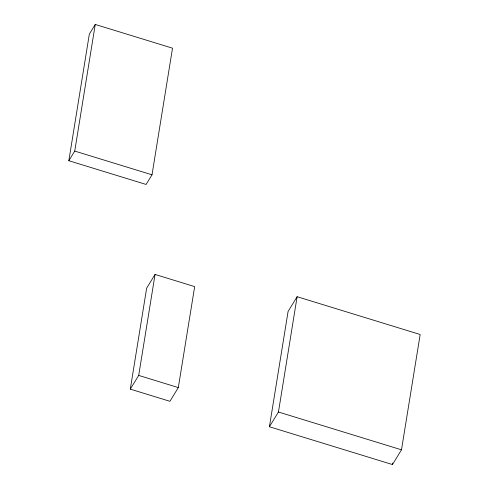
<?xml version="1.0" encoding="UTF-8"?>
<svg xmlns="http://www.w3.org/2000/svg" width="489" height="489" viewBox="0 0 489 489"><rect width="100%" height="100%" fill="white"/><g stroke="black" fill="none" stroke-linecap="round" stroke-linejoin="round"><path stroke-width="0.73" d="M68.833 160.722L89.34 34.096L95.251 24.45L172.519 48.185L152.012 174.811L146.095 184.457L68.833 160.722L74.744 151.077L95.251 24.45M130.3 389.134L146.651 288.155L155.062 274.439L194.671 286.609L178.314 387.588L169.909 401.304L130.3 389.134L138.705 375.424L155.062 274.439M269.415 426.75L288.088 311.45L297.123 296.707L420.167 334.507L401.493 449.813L392.459 464.55L269.415 426.75L278.449 412.013L297.123 296.707M392.459 464.55L392.704 463.04M74.744 151.077L152.012 174.811M278.449 412.013L401.493 449.813M138.705 375.424L178.314 387.588"/></g></svg>
